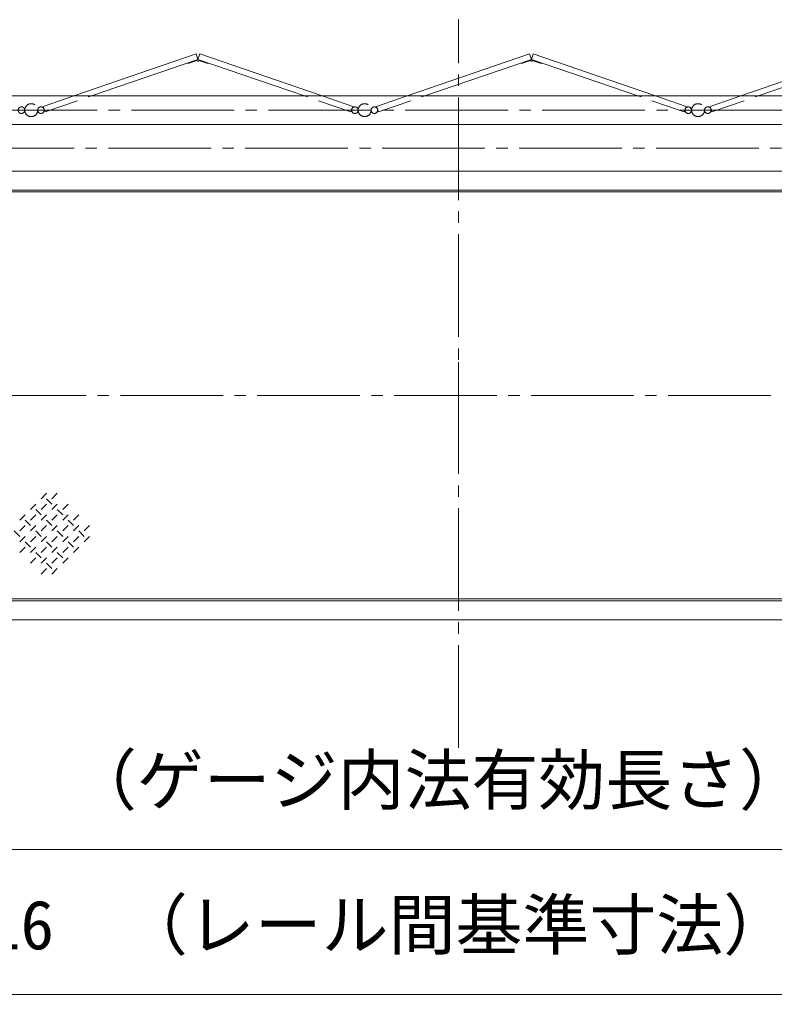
# Model space of a CAD drawing. Units: millimetres, scale not verified. Extents: x -8040 to 8050, y -12949 to 12951.
# Drawn here: x -4160 to -2175, y 8519 to 11083 of the extents above; entities that cross this region are included whole.
import ezdxf
from ezdxf.enums import TextEntityAlignment as Align

# ---------------------------------------------------------------- set-up
doc = ezdxf.new("R2010")
doc.units = ezdxf.units.MM
doc.header["$LTSCALE"] = 30
doc.linetypes.add('CHAIN2', pattern=[12, 9, -1, 1, -1])
doc.linetypes.add('DASHED3', pattern=[4, 3, -1])
for name, color, linetype, lineweight in [('0-6_05 寸法', 7, 'Continuous', 18), ('0-8_10 当社外形線', 3, 'Continuous', 18), ('0-9_12 当社中心線', 3, 'CHAIN2', 18), ('0-A_13 当社破線', 3, 'DASHED3', 18), ('0-B_11 当社細線', 3, 'Continuous', 18), ('0-C_21 躯体・土木、中心線', 1, 'CHAIN2', 18)]:
    doc.layers.add(name, color=color, linetype=linetype, lineweight=lineweight)
doc.styles.add('ＭＳ ゴシック', font='')
doc.styles.get('ＭＳ ゴシック').set_extended_font_data('MS Gothic')

msp = doc.modelspace()

# ---------------------------------------------------------------- linework, layer by layer
at = {"layer": '0-6_05 寸法'}
for p, q in [((-1156.08, 8900.29), (-4856.08, 8900.29)), ((-748.08, 8519.49), (-5264.08, 8519.49))]:
    msp.add_line(p, q, dxfattribs=at)
at = {"layer": '0-8_10 当社外形線'}
for p, q in [((-4017.56, 10881.98), (-3696.17, 10992.18)), ((-3971.31, 10881.98), (-3691.31, 10977.99)), ((-3717.04, 10966.85), (-3693.78, 10974.95)), ((-3696.17, 10992.18), (-3691.31, 10977.99)), ((-3686.45, 10992.18), (-3691.31, 10977.99)), ((-3411.31, 10881.98), (-3691.31, 10977.99)), ((-3665.58, 10966.85), (-3688.84, 10974.95)), ((-3365.06, 10881.98), (-3686.45, 10992.18)), ((-3140.96, 10881.98), (-2819.57, 10992.18)), ((-3094.71, 10881.98), (-2814.71, 10977.99)), ((-2840.44, 10966.85), (-2817.18, 10974.95)), ((-2819.57, 10992.18), (-2814.71, 10977.99)), ((-2809.85, 10992.18), (-2814.71, 10977.99)), ((-2534.71, 10881.98), (-2814.71, 10977.99)), ((-2788.98, 10966.85), (-2812.24, 10974.95)), ((-2488.46, 10881.98), (-2809.85, 10992.18)), ((-2264.36, 10881.98), (-1942.97, 10992.18)), ((-2218.11, 10881.98), (-1938.11, 10977.99)), ((-3717.76, 10968.92), (-3717.04, 10966.85)), ((-3664.86, 10968.92), (-3665.58, 10966.85)), ((-2841.16, 10968.92), (-2840.44, 10966.85)), ((-2788.26, 10968.92), (-2788.98, 10966.85)), ((-5306.08, 10881.98), (-706.08, 10881.98)), ((-5306.08, 10806.98), (-706.08, 10806.98)), ((-5106.48, 10684.48), (-905.68, 10684.48)), ((-5106.48, 10634.48), (-905.68, 10634.48)), ((-5056.08, 10629.48), (-956.08, 10629.48)), ((-5106.48, 9554.48), (-905.68, 9554.48)), ((-956.08, 9559.48), (-5056.08, 9559.48)), ((-5106.48, 9504.48), (-905.68, 9504.48))]:
    msp.add_line(p, q, dxfattribs=at)
for centre in [(-3691.31, 10975.35), (-2814.71, 10975.35)]:
    msp.add_circle(centre, 2.5, dxfattribs=at)
at = {"layer": '0-9_12 当社中心線'}
for p, q in [((-3006.08, 9168.09), (-3006.08, 11082.81)), ((-5306.08, 10844.48), (-706.08, 10844.48)), ((-3006.08, 10181.61), (-3006.08, 10007.34)), ((-6055.31, 10094.48), (120.68, 10094.48))]:
    msp.add_line(p, q, dxfattribs=at)
at = {"layer": '0-A_13 当社破線'}
for p, q in [((-4098.19, 10854.33), (-4017.56, 10881.98)), ((-4093.33, 10840.14), (-3971.31, 10881.98)), ((-3289.29, 10840.14), (-3411.31, 10881.98)), ((-3284.43, 10854.33), (-3365.06, 10881.98)), ((-3221.59, 10854.33), (-3140.96, 10881.98)), ((-3216.73, 10840.14), (-3094.71, 10881.98)), ((-2412.69, 10840.14), (-2534.71, 10881.98)), ((-2407.83, 10854.33), (-2488.46, 10881.98)), ((-2344.99, 10854.33), (-2264.36, 10881.98)), ((-2340.13, 10840.14), (-2218.11, 10881.98)), ((-4098.19, 10854.33), (-4093.33, 10840.14)), ((-3284.43, 10854.33), (-3289.29, 10840.14)), ((-3221.59, 10854.33), (-3216.73, 10840.14)), ((-2407.83, 10854.33), (-2412.69, 10840.14)), ((-2344.99, 10854.33), (-2340.13, 10840.14))]:
    msp.add_line(p, q, dxfattribs=at)
for centre, radius in [((-4155.26, 10844.48), 8.65), ((-4129.61, 10844.48), 17), ((-4103.96, 10844.48), 8.65), ((-3278.66, 10844.48), 8.65), ((-3253.01, 10844.48), 17), ((-3227.36, 10844.48), 8.65), ((-2402.06, 10844.48), 8.65), ((-2376.41, 10844.48), 17), ((-2350.76, 10844.48), 8.65)]:
    msp.add_circle(centre, radius, dxfattribs=at)
at = {"layer": '0-B_11 当社細線'}
for p, q in [((-4103.42, 9822.98), (-4089.28, 9837.13)), ((-4089.28, 9822.98), (-4075.14, 9808.84)), ((-4061, 9837.13), (-4075.14, 9822.98)), ((-4131.71, 9794.7), (-4117.57, 9808.84)), ((-4117.57, 9794.7), (-4103.42, 9780.56)), ((-4089.28, 9808.84), (-4103.42, 9794.7)), ((-4075.14, 9794.7), (-4061, 9808.84)), ((-4061, 9794.7), (-4046.86, 9780.56)), ((-4032.71, 9808.84), (-4046.86, 9794.7)), ((-4159.99, 9766.42), (-4145.85, 9780.56)), ((-4145.85, 9766.42), (-4131.71, 9752.27)), ((-4117.57, 9780.56), (-4131.71, 9766.42)), ((-4103.42, 9766.42), (-4089.28, 9780.56)), ((-4089.28, 9766.42), (-4075.14, 9752.27)), ((-4061, 9780.56), (-4075.14, 9766.42)), ((-4046.86, 9766.42), (-4032.71, 9780.56)), ((-4032.71, 9766.42), (-4018.57, 9752.27)), ((-4004.43, 9780.56), (-4018.57, 9766.42)), ((-4145.85, 9752.27), (-4159.99, 9738.13)), ((-4131.71, 9738.13), (-4117.57, 9752.27)), ((-4089.28, 9752.27), (-4103.42, 9738.13)), ((-4075.14, 9738.13), (-4061, 9752.27)), ((-4032.71, 9752.27), (-4046.86, 9738.13)), ((-4018.57, 9738.13), (-4004.43, 9752.27)), ((-3976.15, 9752.27), (-3990.29, 9738.13)), ((-4174.14, 9738.13), (-4159.99, 9723.99)), ((-4159.99, 9709.85), (-4145.85, 9723.99)), ((-4117.57, 9723.99), (-4131.71, 9709.85)), ((-4117.57, 9738.13), (-4103.42, 9723.99)), ((-4103.42, 9709.85), (-4089.28, 9723.99)), ((-4061, 9723.99), (-4075.14, 9709.85)), ((-4061, 9738.13), (-4046.86, 9723.99)), ((-4046.86, 9709.85), (-4032.71, 9723.99)), ((-4004.43, 9723.99), (-4018.57, 9709.85)), ((-4004.43, 9738.13), (-3990.29, 9723.99)), ((-3990.29, 9709.85), (-3976.15, 9723.99)), ((-4159.99, 9681.56), (-4145.85, 9695.71)), ((-4145.85, 9709.85), (-4131.71, 9695.71)), ((-4131.71, 9681.56), (-4117.57, 9695.71)), ((-4089.28, 9695.71), (-4103.42, 9681.56)), ((-4089.28, 9709.85), (-4075.14, 9695.71)), ((-4075.14, 9681.56), (-4061, 9695.71)), ((-4032.71, 9695.71), (-4046.86, 9681.56)), ((-4032.71, 9709.85), (-4018.57, 9695.71)), ((-4018.57, 9681.56), (-4004.43, 9695.71)), ((-4131.71, 9653.28), (-4117.57, 9667.42)), ((-4117.57, 9681.56), (-4103.42, 9667.42)), ((-4103.42, 9653.28), (-4089.28, 9667.42)), ((-4061, 9667.42), (-4075.14, 9653.28)), ((-4061, 9681.56), (-4046.86, 9667.42)), ((-4046.86, 9653.28), (-4032.71, 9667.42)), ((-4103.42, 9624.99), (-4089.28, 9639.14)), ((-4089.28, 9653.28), (-4075.14, 9639.14)), ((-4075.14, 9624.99), (-4061, 9639.14))]:
    msp.add_line(p, q, dxfattribs=at)
at = {"layer": '0-C_21 躯体・土木、中心線'}
msp.add_line((1023.19, 10744.48), (-7265.74, 10744.48), dxfattribs=at)

# ---------------------------------------------------------------- texts
at = {"layer": '0-6_05 寸法', "style": 'ＭＳ ゴシック'}
for s, p in [('4100\u3000（ゲージ内法有効長さ）', (-4554.88, 8980.29)), ('4916\u3000（レール間基準寸法）', (-4420.83, 8599.49))]:
    msp.add_text(s, height=129, dxfattribs=at).set_placement(p, align=Align.BOTTOM_LEFT)

doc.saveas('drawing.dxf')
